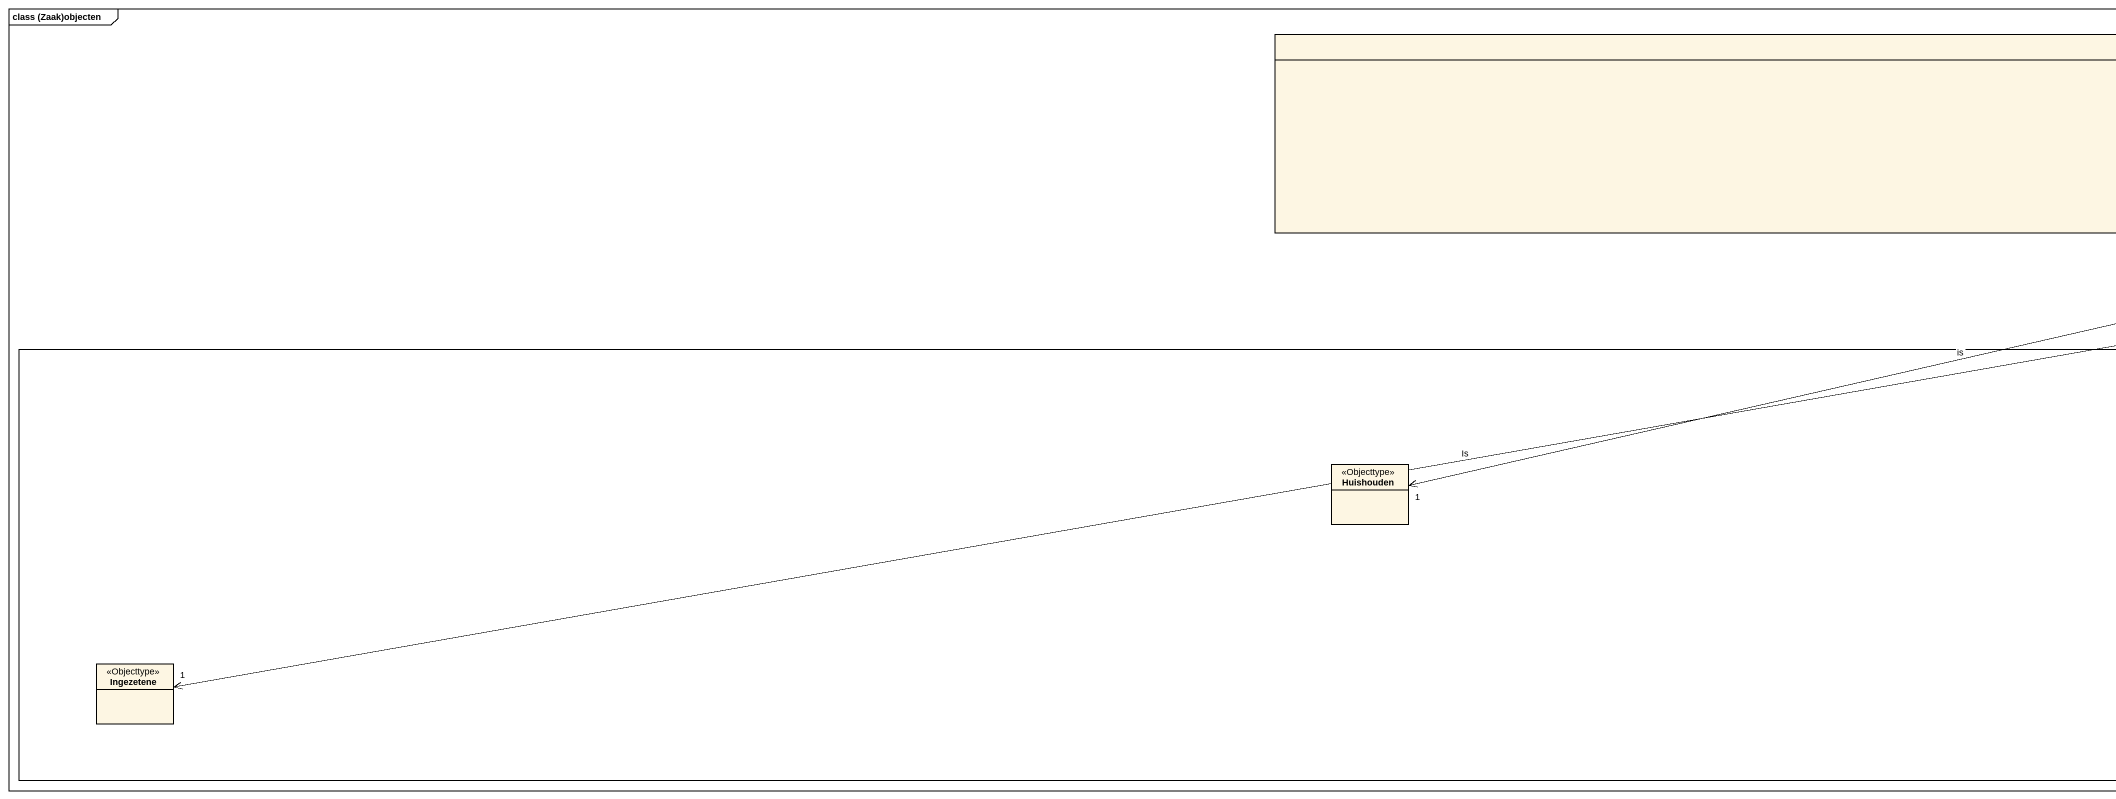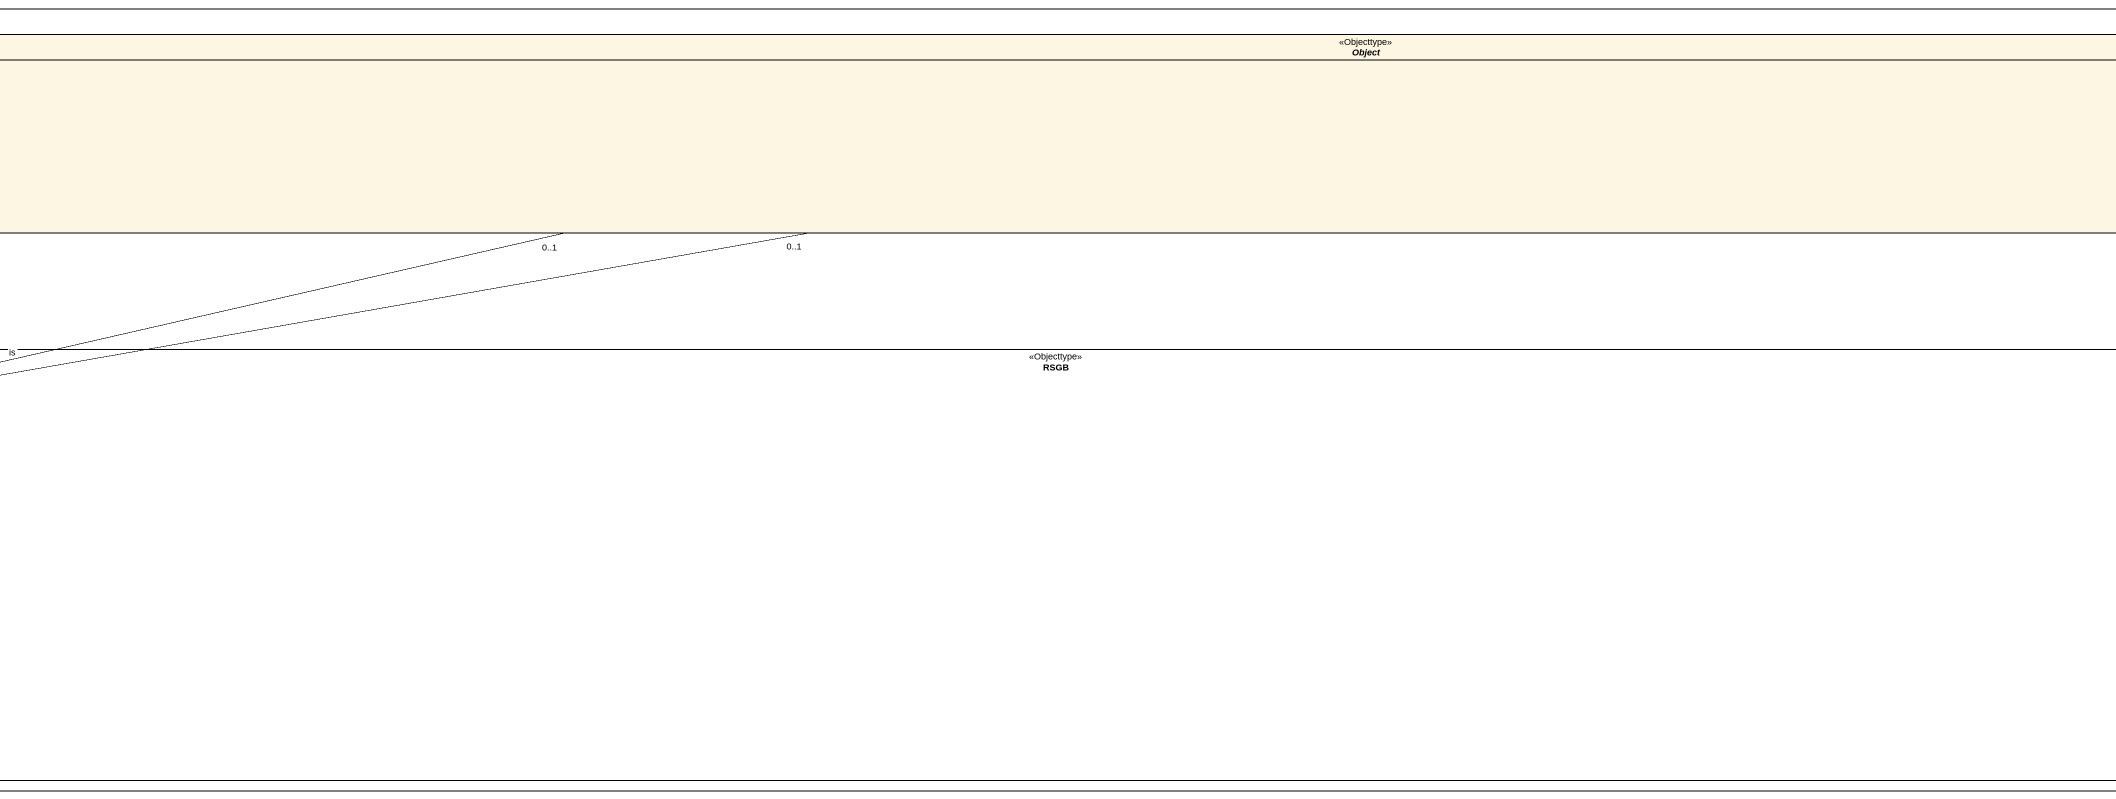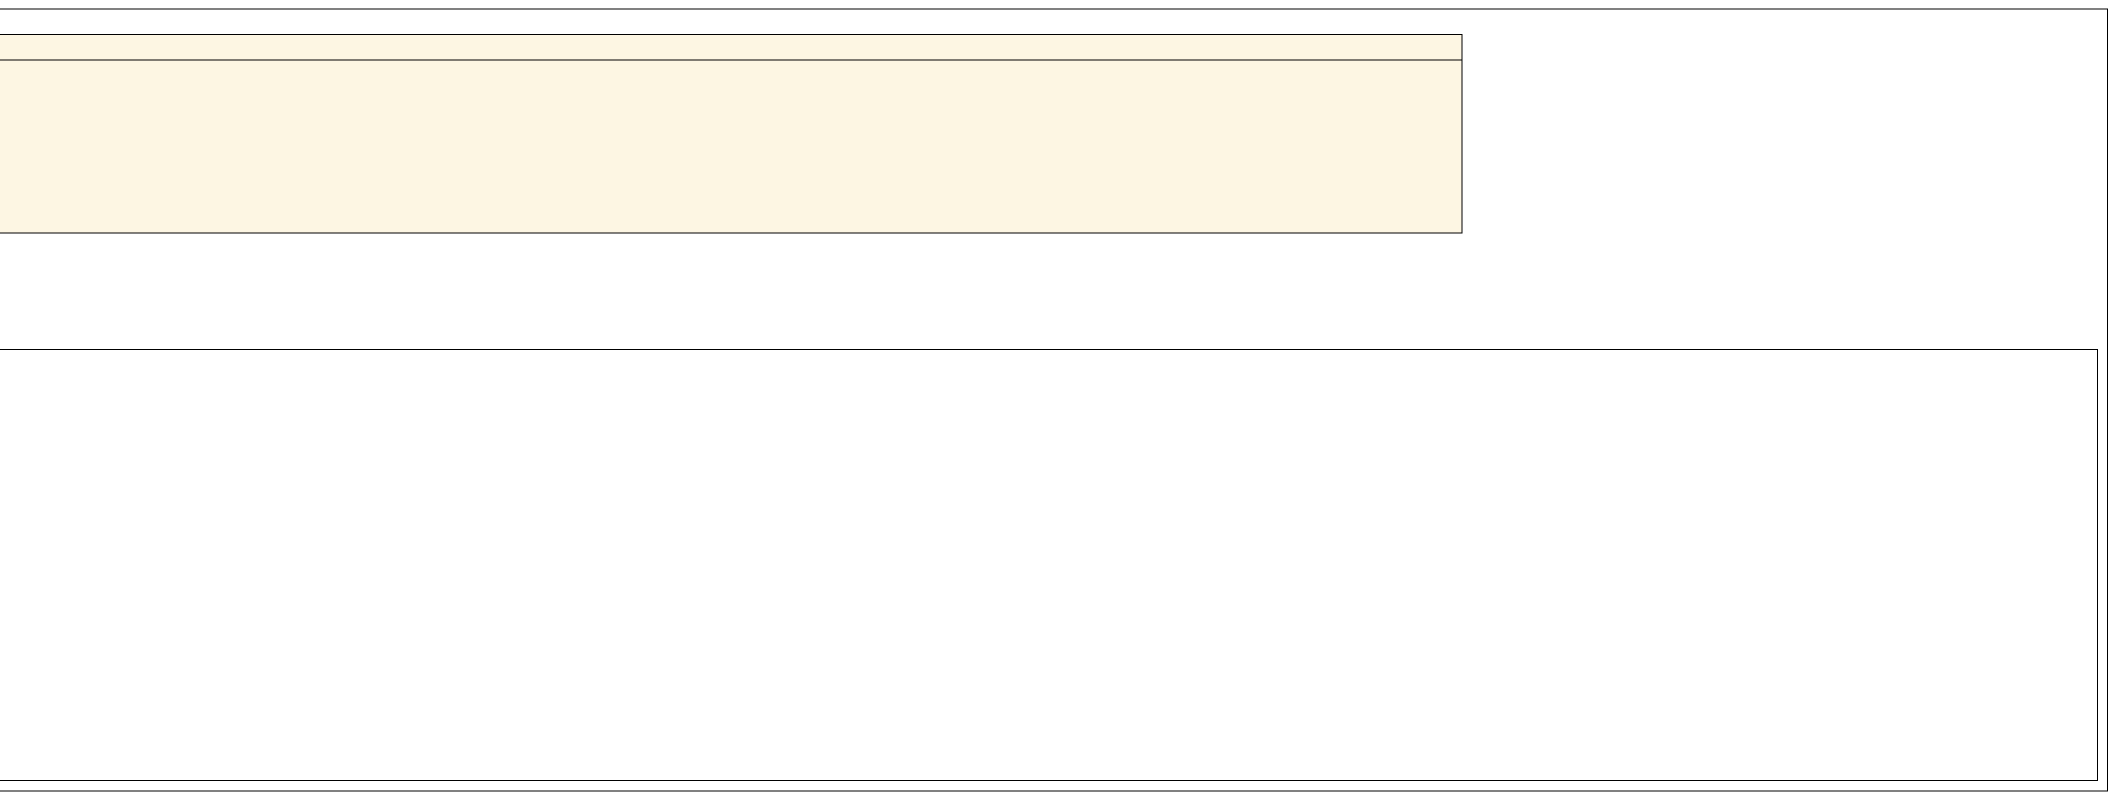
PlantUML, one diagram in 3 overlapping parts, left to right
@startuml
mainframe class (Zaak)objecten
hide circle
hide empty members
abstract class "Object" as Object_ <<Objecttype>>
rectangle RSGB <<Objecttype>> {
  class Huishouden <<Objecttype>>
  class Ingezetene <<Objecttype>>
}
Object_ "0..1" -left-> "1" Huishouden : is
Object_ "0..1" -left-> "1" Ingezetene : Is
@enduml
